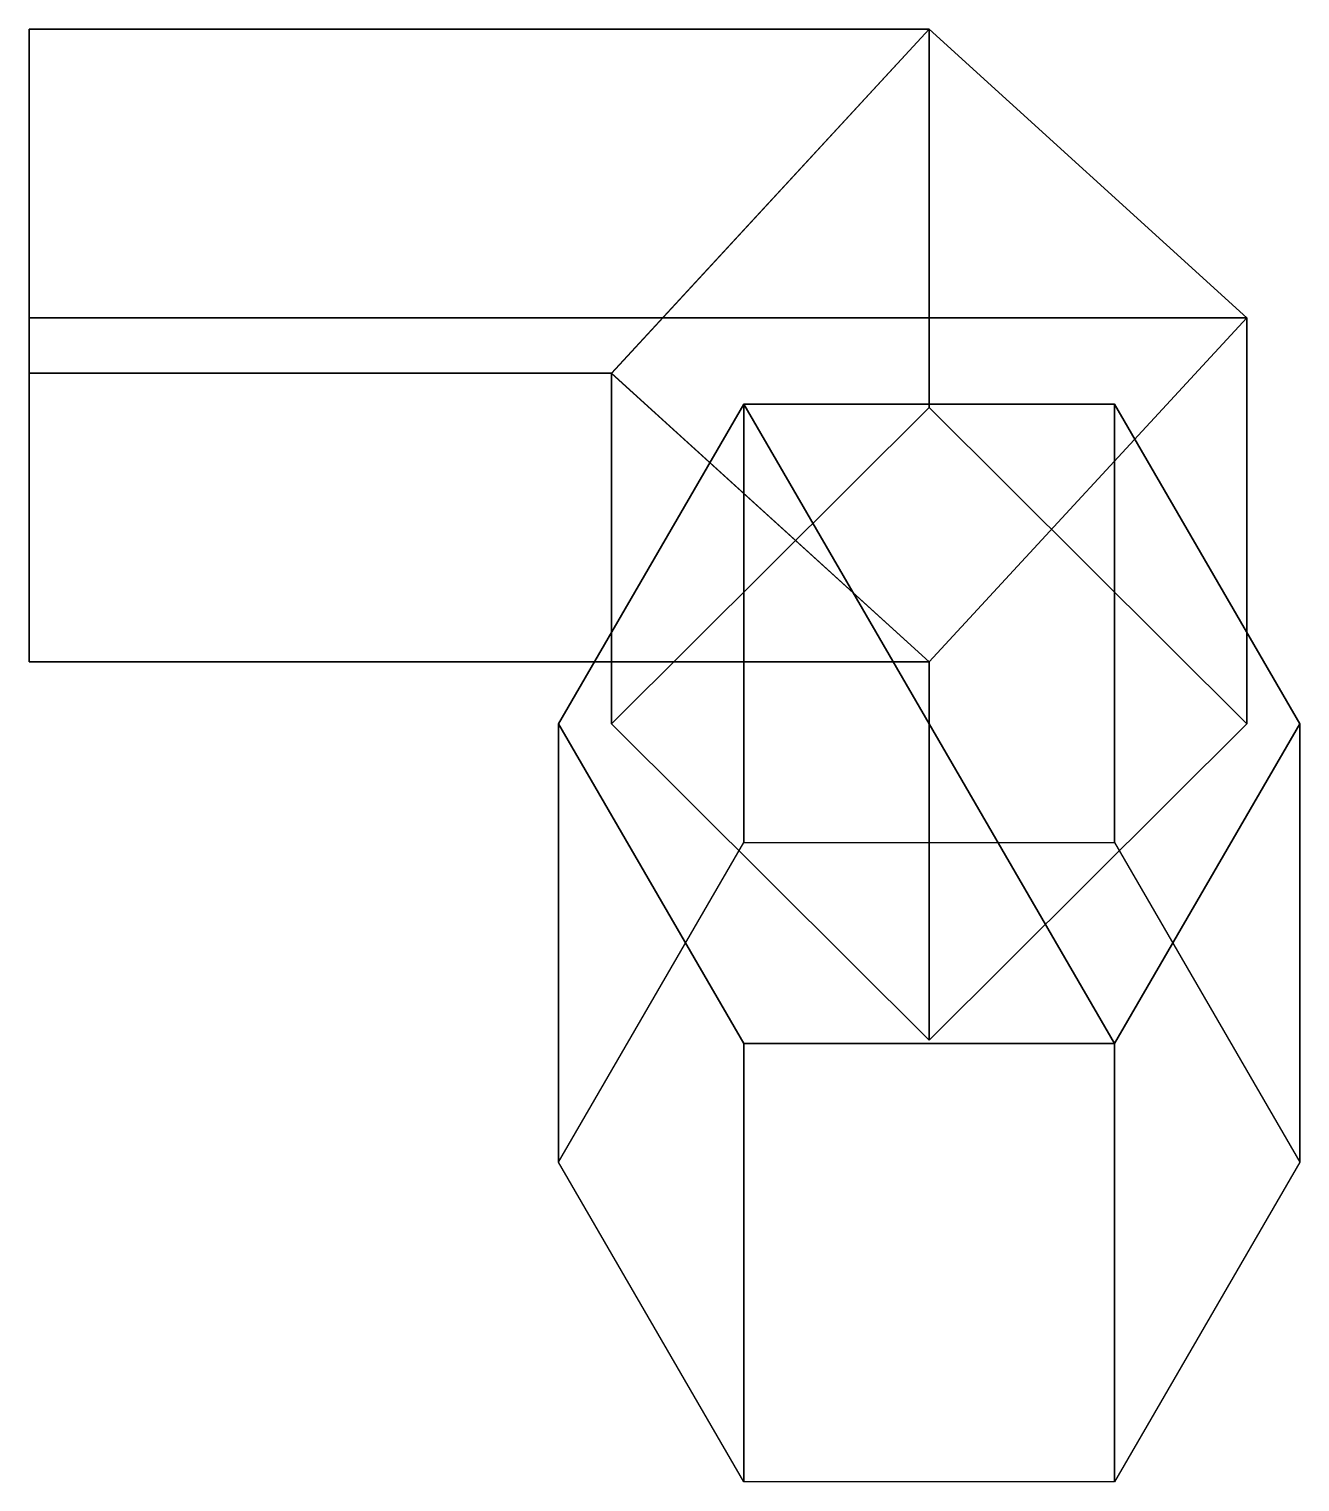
# Model space of a CAD drawing. Extents: x -0.17 to 0.07, y 3.935 to 4.21.
import ezdxf

# ---------------------------------------------------------------- set-up
doc = ezdxf.new("R2010")
doc.units = 0
doc.layers.add('SHASSIS', color=3, linetype='CONTINUOUS')

msp = doc.modelspace()

# ---------------------------------------------------------------- linework, layer by layer
at = {"layer": 'SHASSIS'}
for points in [[(-0.17, 4.15523, -1.81977), (-0.17, 4.20977, -1.75477), (0, 4.20977, -1.75477), (0.06, 4.15523, -1.81977)], [(-0.17, 4.20977, -1.75477), (-0.17, 4.14477, -1.70023), (-0.06, 4.14477, -1.70023), (0, 4.20977, -1.75477)], [(0, 4.20977, -1.75477), (-0.06, 4.14472, -1.69961), (-0.06, 4.07853, -0.94312), (0, 4.1383, -0.93789)], [(0.06, 4.15523, -1.81977), (0, 4.20977, -1.75477), (0, 4.1383, -0.93789), (0.06, 4.07853, -0.94312)], [(-0.17, 4.09023, -1.76523), (-0.17, 4.15523, -1.81977), (0.06, 4.15523, -1.81977), (0, 4.09023, -1.76523)], [(0, 4.09023, -1.76523), (0.06, 4.15523, -1.81977), (0.06, 4.07853, -0.94312), (0, 4.01876, -0.94835)], [(-0.17, 4.14477, -1.70023), (-0.17, 4.09023, -1.76523), (0, 4.09023, -1.76523), (-0.06, 4.14477, -1.70023)], [(-0.06, 4.14472, -1.69961), (0, 4.09023, -1.76523), (0, 4.01876, -0.94835), (-0.06, 4.07853, -0.94312)], [(-0.035, 4.13892, -0.93784), (-0.07, 4.07853, -0.94312), (-0.07, 3.99573, 0.00326), (-0.035, 4.05613, 0.00855)], [(-0.035, 4.01814, -0.9484), (-0.07, 4.07853, -0.94312), (-0.035, 4.13892, -0.93784), (0.035, 4.01814, -0.9484)], [(0.035, 4.13892, -0.93784), (-0.035, 4.13892, -0.93784), (-0.035, 4.05613, 0.00855), (0.035, 4.05613, 0.00855)], [(0.035, 4.01814, -0.9484), (-0.035, 4.13892, -0.93784), (0.035, 4.13892, -0.93784), (0.07, 4.07853, -0.94312)], [(0.07, 4.07853, -0.94312), (0.035, 4.13892, -0.93784), (0.035, 4.05613, 0.00855), (0.07, 3.99573, 0.00326)], [(-0.07, 4.07853, -0.94312), (-0.035, 4.01814, -0.9484), (-0.035, 3.93534, -0.00202), (-0.07, 3.99573, 0.00326)], [(0.035, 4.01814, -0.9484), (0.07, 4.07853, -0.94312), (0.07, 3.99573, 0.00326), (0.035, 3.93534, -0.00202)], [(-0.035, 4.01814, -0.9484), (0.035, 4.01814, -0.9484), (0.035, 3.93534, -0.00202), (-0.035, 3.93534, -0.00202)]]:
    msp.add_3dface(points, dxfattribs=at)

doc.saveas('drawing.dxf')
